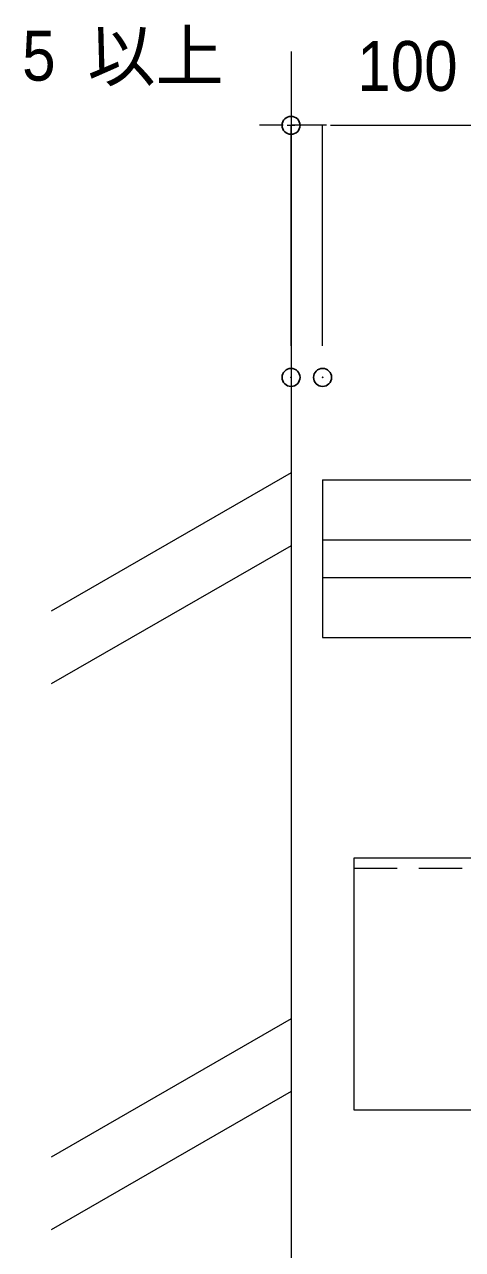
# Model space of a CAD drawing. Units: millimetres, scale not verified. Extents: x -12715 to 12220, y -3398 to 4210.
# Drawn here: x -2718 to -2648.5, y 2564.2 to 2758.5 of the extents above; entities that cross this region are included whole.
import ezdxf
from ezdxf.enums import TextEntityAlignment as Align

# ---------------------------------------------------------------- set-up
doc = ezdxf.new("R2010")
doc.units = ezdxf.units.MM
doc.header["$LTSCALE"] = 5.7
doc.header["$PDMODE"] = 32
doc.header["$PDSIZE"] = 2.85
doc.linetypes.add('DASHED1', pattern=[1.8, 1.2, -0.6])
for name, color, linetype, lineweight in [('0-1_デッキ', 7, 'Continuous', 9), ('0-3_寸法', 7, 'Continuous', 9), ('0-4_一般', 4, 'Continuous', 9), ('0-7_0', 7, 'Continuous', 9)]:
    doc.layers.add(name, color=color, linetype=linetype, lineweight=lineweight)
doc.layers.add('0-8_DEFPOINTS', color=7, linetype='Continuous')
doc.styles.add('Osaka', font='')
doc.styles.get('Osaka').set_extended_font_data('Osaka')

# ---------------------------------------------------------------- blocks, each defined once
blk = doc.blocks.new('_DOT')
at = {"layer": '0-7_0'}
for p, q in [((-20, 0), (-40, 0)), ((-10, 0), (10, 0))]:
    blk.add_line(p, q, dxfattribs=at)

msp = doc.modelspace()

# ---------------------------------------------------------------- linework, layer by layer
at = {"layer": '0-1_デッキ'}
for p, q in [((-2670.721, 2686.306), (-2670.721, 2661.307)), ((-2670.721, 2686.306), (-2519.072, 2686.306)), ((-2670.721, 2661.307), (-2519.072, 2661.307))]:
    msp.add_line(p, q, dxfattribs=at)
at = {"layer": '0-1_デッキ', "color": 4}
for p, q in [((-2670.721, 2676.806), (-2519.072, 2676.806)), ((-2670.721, 2670.806), (-2519.072, 2670.806))]:
    msp.add_line(p, q, dxfattribs=at)
at = {"layer": '0-1_デッキ', "color": 2}
msp.add_lwpolyline([(-2519.072, 2586.307), (-2665.721, 2586.307), (-2665.721, 2626.307), (-2519.072, 2626.307)], dxfattribs=at)
at = {"layer": '0-3_寸法'}
for p, q in [((-2678.225, 2742.549), (-2680.729, 2742.549)), ((-2675.721, 2707.549), (-2675.721, 2742.549)), ((-2670.721, 2742.549), (-2675.721, 2742.549)), ((-2670.721, 2707.549), (-2670.721, 2742.549)), ((-2670.721, 2707.549), (-2670.721, 2742.549)), ((-2668.218, 2742.549), (-2598.225, 2742.549)), ((-2668.218, 2742.549), (-2665.714, 2742.549))]:
    msp.add_line(p, q, dxfattribs=at)
at = {"layer": '0-3_寸法', "color": 2, "linetype": 'DASHED1'}
msp.add_line((-2665.721, 2624.707), (-2519.072, 2624.707), dxfattribs=at)
at = {"layer": '0-4_一般', "color": 3}
msp.add_line((-2675.721, 2754.244), (-2675.721, 2531.306), dxfattribs=at)
at = {"layer": '0-4_一般'}
for p, q in [((-2675.721, 2687.393), (-2713.721, 2665.454)), ((-2675.721, 2675.846), (-2713.721, 2653.907)), ((-2675.721, 2600.79), (-2713.721, 2578.851)), ((-2675.721, 2589.243), (-2713.721, 2567.304))]:
    msp.add_line(p, q, dxfattribs=at)
at = {"layer": '0-8_DEFPOINTS'}
for p in [(-2675.721, 2742.549), (-2675.721, 2702.549), (-2670.721, 2702.549)]:
    msp.add_point(p, dxfattribs=at)

# ---------------------------------------------------------------- block references
at = {"layer": '0-3_寸法', "xscale": 0.06259308, "yscale": 0.06259308}
msp.add_blockref('_DOT', (-2675.721, 2742.549), dxfattribs=at)
at = {"layer": '0-3_寸法', "xscale": 0.06259308, "yscale": 0.06259308, "rotation": 180}
msp.add_blockref('_DOT', (-2670.721, 2742.549), dxfattribs=at)
msp.add_blockref('_DOT', (-2670.721, 2742.549), dxfattribs=at)

# ---------------------------------------------------------------- texts
at = {"layer": '0-3_寸法', "style": 'Osaka'}
msp.add_text('以上', height=7.918, dxfattribs=at).set_placement((-2708, 2747.261), align=Align.BOTTOM_LEFT)
at = {"layer": '0-3_寸法', "style": 'Osaka', "width": 0.9}
for s, p in [('5', (-2718.342, 2747.261)), ('100', (-2665.217, 2745.635))]:
    msp.add_text(s, height=7.918, dxfattribs=at).set_placement(p, align=Align.BOTTOM_LEFT)

doc.saveas('drawing.dxf')
